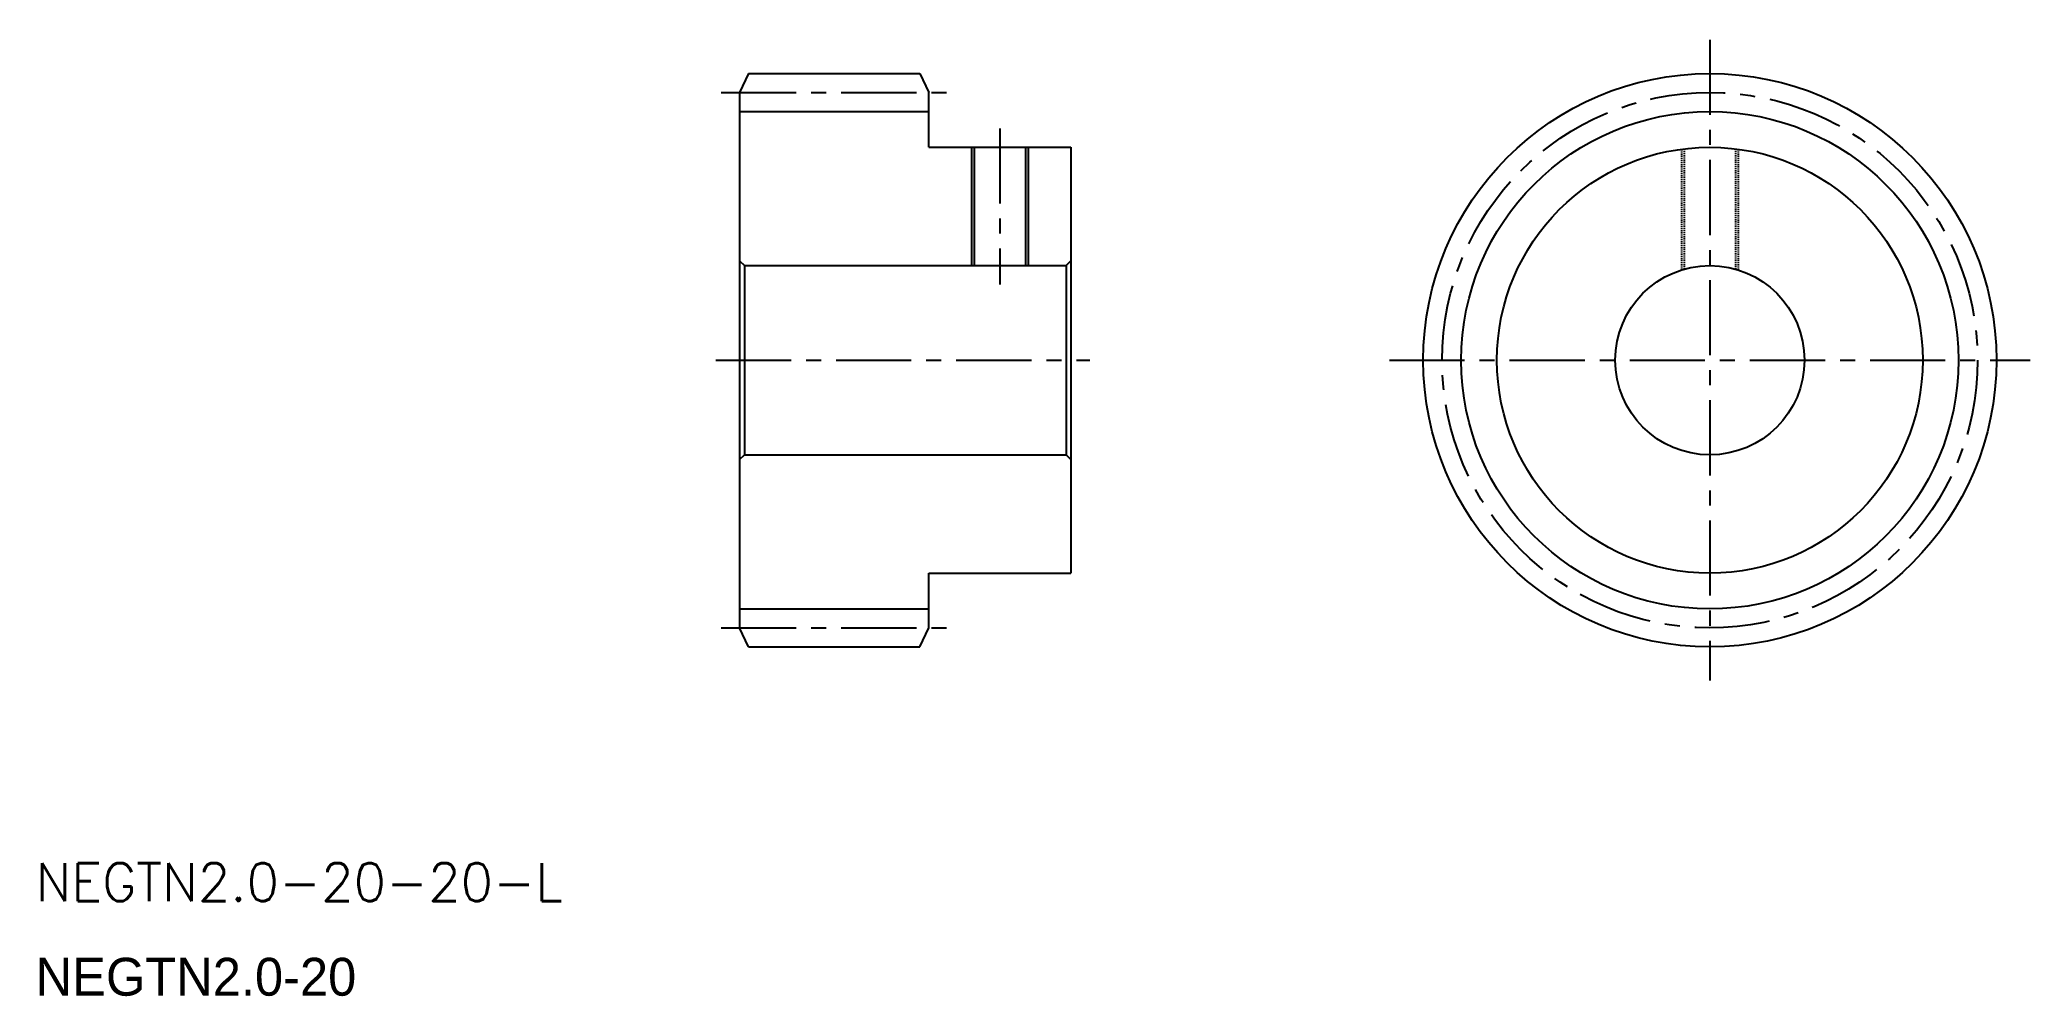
# Model space of a CAD drawing. Extents: x -52 to 159, y 103 to 204.
import ezdxf

# ---------------------------------------------------------------- set-up
doc = ezdxf.new("R2010")
doc.units = 0
doc.header["$LTSCALE"] = 0.25
doc.linetypes.add('CENTER', pattern=[50.8, 31.75, -6.35, 6.35, -6.35])
doc.linetypes.add('DASHED', pattern=[0.75, 0.5, -0.25])
doc.layers.get('0').update_dxf_attribs({"linetype": 'CONTINUOUS'})
doc.layers.add('CENTER', color=1, linetype='CENTER')
doc.styles.add('MISUMI', font='txt.shx')

msp = doc.modelspace()

# ---------------------------------------------------------------- linework, layer by layer
at = {"color": 7, "linetype": 'CONTINUOUS'}
for p, q in [((23.24, 200.78), (22.3, 198.78)), ((23.24, 200.78), (41.36, 200.78)), ((41.36, 200.78), (42.3, 198.78)), ((22.3, 198.78), (22.3, 142.21)), ((42.3, 193), (42.3, 198.78)), ((42.3, 193), (57.3, 193)), ((47.1, 193), (47.1, 180.5)), ((52.5, 193), (52.5, 180.5)), ((57.3, 193), (57.3, 148)), ((22.3, 181), (22.3, 160)), ((22.3, 181), (22.8, 180.5)), ((56.8, 180.5), (57.3, 181)), ((22.8, 180.5), (56.8, 180.5)), ((22.8, 180.5), (22.8, 160.5)), ((56.8, 180.5), (56.8, 160.5)), ((22.3, 172.75), (22.3, 172.75)), ((22.3, 170.5), (22.3, 170.5)), ((22.3, 160), (22.8, 160.5)), ((22.8, 160.5), (56.8, 160.5)), ((56.8, 160.5), (57.3, 160)), ((42.3, 148), (57.3, 148)), ((42.3, 142.21), (42.3, 148)), ((23.24, 140.21), (22.3, 142.21)), ((41.36, 140.21), (42.3, 142.21)), ((23.24, 140.21), (41.36, 140.21))]:
    msp.add_line(p, q, dxfattribs=at)
at = {"color": 3, "linetype": 'CONTINUOUS'}
for p, q in [((22.3, 196.78), (42.3, 196.78)), ((46.8, 193), (46.8, 180.5)), ((52.8, 193), (52.8, 180.5)), ((22.3, 144.21), (42.3, 144.21))]:
    msp.add_line(p, q, dxfattribs=at)
at = {"color": 3, "linetype": 'DASHED'}
for p, q in [((121.85, 192.79), (121.85, 180.04)), ((122.15, 192.83), (122.15, 180.12)), ((127.55, 192.83), (127.55, 180.12)), ((127.85, 192.79), (127.85, 180.04))]:
    msp.add_line(p, q, dxfattribs=at)
at = {"color": 7, "linetype": 'CONTINUOUS'}
for radius in [30.29, 22.5, 10]:
    msp.add_circle((124.85, 170.5), radius, dxfattribs=at)
at = {"color": 3, "linetype": 'CONTINUOUS'}
msp.add_circle((124.85, 170.5), 26.28, dxfattribs=at)
at = {"layer": 'CENTER', "color": 1, "linetype": 'CENTER'}
for p, q in [((124.85, 204.36), (124.85, 136.64)), ((20.34, 198.78), (44.26, 198.78)), ((20.34, 198.78), (44.26, 198.78)), ((49.8, 195), (49.8, 178.5)), ((19.8, 170.5), (59.3, 170.5)), ((90.99, 170.5), (158.71, 170.5)), ((20.34, 142.21), (44.26, 142.21)), ((20.34, 142.21), (44.26, 142.21))]:
    msp.add_line(p, q, dxfattribs=at)
msp.add_circle((124.85, 170.5), 28.29, dxfattribs=at)

# ---------------------------------------------------------------- texts
at = {"color": 7, "linetype": 'CONTINUOUS', "style": 'MISUMI'}
msp.add_text('NEGTN2.0-20-20-L', height=4, dxfattribs=at).set_placement((-52.11, 113.35))
at = {"color": 7, "linetype": 'CONTINUOUS'}
msp.add_text('NEGTN2.0-20', height=4, dxfattribs=at).set_placement((-52.11, 103.35))

doc.saveas('drawing.dxf')
